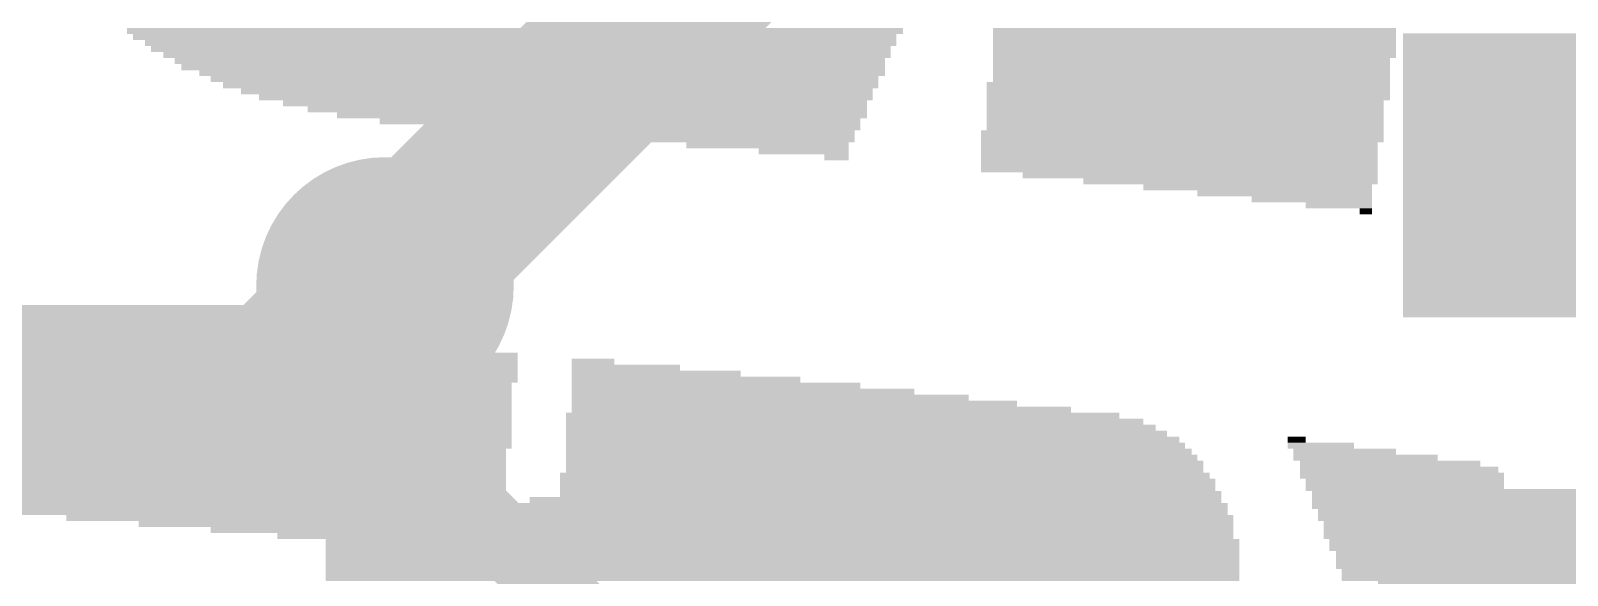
# Model space of a CAD drawing. Extents: x 0 to 53.3, y -0.3 to 28.3.
# Drawn here: x 27.34 to 32.74, y 10.53 to 12.45 of the extents above; entities that cross this region are included whole.
import ezdxf

# ---------------------------------------------------------------- set-up
doc = ezdxf.new("R2010")
doc.units = 0
for name, color, linetype in [('1', 12, 'CONTINUOUS'), ('16', 5, 'CONTINUOUS'), ('18', 110, 'CONTINUOUS'), ('200', 132, 'CONTINUOUS'), ('201', 6, 'CONTINUOUS'), ('51', 253, 'CONTINUOUS')]:
    doc.layers.add(name, color=color, linetype=linetype)

# ---------------------------------------------------------------- blocks, each defined once
blk = doc.blocks.new('RECT')
blk.add_solid([(-0.5, -0.5), (0.5, -0.5), (-0.5, 0.5), (0.5, 0.5)])
blk = doc.blocks.new('ROUNDV')
at = {"const_width": 0.5}
blk.add_lwpolyline([(0, -0.25, 1), (0, 0.25, 1), (0, -0.25)], format="xyb", dxfattribs=at)

msp = doc.modelspace()

# ---------------------------------------------------------------- linework, layer by layer
at = {"layer": '1', "const_width": 0.254}
for points in [[(28.5835, 11.0746), (28.5835, 11.5486)], [(35.814, 3.844), (28.5835, 11.0746)]]:
    msp.add_lwpolyline(points, dxfattribs=at)
at = {"layer": '1', "const_width": 0.127}
for points in [[(28.647, 11.5486, 1), (28.52, 11.5486)], [(28.6284, 11.1195, 1), (28.5385, 11.0296)], [(28.52, 11.0746, 1), (28.647, 11.0746)]]:
    msp.add_lwpolyline(points, format="xyb", dxfattribs=at)
at = {"layer": '16', "const_width": 0.6096}
for points in [[(37.2429, 20.208), (28.5835, 11.5486)], [(28.5835, 11.5486), (28.2109, 11.176)], [(28.2109, 11.176), (22.098, 11.176)]]:
    msp.add_lwpolyline(points, dxfattribs=at)
at = {"layer": '16', "const_width": 0.3048}
for points in [[(28.6912, 11.4408, 1), (28.4757, 11.6563)], [(28.4757, 11.6563, 1), (28.6912, 11.4408)], [(28.2109, 11.0236, 1), (28.2109, 11.3284)], [(28.1031, 11.2838, 1), (28.3187, 11.0682)]]:
    msp.add_lwpolyline(points, format="xyb", dxfattribs=at)

# ---------------------------------------------------------------- block references
at = {"layer": '1', "xscale": 1.075, "rotation": 180}
msp.add_blockref('RECT', (32.7034, 11.938), dxfattribs=at)
at = {"layer": '1', "yscale": 1.2, "rotation": 180}
msp.add_blockref('RECT', (32.578, 10.2329), dxfattribs=at)
at = {"layer": '18', "xscale": 0.9064, "yscale": 0.9064}
msp.add_blockref('ROUNDV', (28.5835, 11.5486), dxfattribs=at)
msp.add_blockref('ROUNDV', (28.5835, 11.5486), dxfattribs=at)
at = {"layer": '200'}
for p, xscale, yscale in [((29.1681, 10.7527), 0.2769, 0.0211), ((29.1681, 10.7738), 0.2311, 0.0211), ((29.1783, 10.795), 0.1702, 0.0213), ((29.1681, 10.7315), 0.3175, 0.0213), ((29.1681, 10.7103), 0.3175, 0.0211), ((29.1579, 10.6468), 0.4242, 0.0211), ((29.1567, 10.668), 0.381, 0.0213), ((29.1681, 10.6892), 0.3581, 0.0211), ((29.1478, 10.6045), 0.4445, 0.0213), ((29.1579, 10.6257), 0.4242, 0.0211), ((29.1363, 10.5622), 0.508, 0.0211), ((29.1363, 10.541), 0.508, 0.0213), ((29.1465, 10.5833), 0.4877, 0.0211), ((29.1351, 10.5198), 0.5512, 0.0211)]:
    msp.add_blockref('RECT', p, dxfattribs=dict(at, xscale=xscale, yscale=yscale))
at = {"layer": '201', "rotation": 180}
for p, xscale, yscale in [((29.0411, 12.446), 2.7305, 0.0213), ((31.4325, 12.446), 1.4173, 0.0213), ((29.0398, 12.4248), 2.6873, 0.0211), ((29.0614, 12.4037), 2.6441, 0.0211), ((29.0614, 12.3825), 2.6035, 0.0213), ((31.4325, 12.4248), 1.4173, 0.0211), ((31.4325, 12.4037), 1.4173, 0.0211), ((31.4325, 12.3825), 1.4173, 0.0213), ((29.083, 12.3613), 2.5603, 0.0211), ((29.0932, 12.3402), 2.4994, 0.0211), ((29.1046, 12.319), 2.4765, 0.0213), ((31.4223, 12.3402), 1.397, 0.0211), ((31.4223, 12.319), 1.397, 0.0213), ((31.4325, 12.3613), 1.4173, 0.0211), ((29.1363, 12.2978), 2.413, 0.0211), ((29.1452, 12.2767), 2.3495, 0.0211), ((31.4223, 12.2978), 1.397, 0.0211), ((31.4223, 12.2767), 1.397, 0.0211), ((29.1668, 12.2555), 2.3063, 0.0213), ((29.1884, 12.2343), 2.2225, 0.0211), ((29.2202, 12.2132), 2.159, 0.0211), ((31.4109, 12.2555), 1.4199, 0.0213), ((31.4109, 12.2343), 1.4199, 0.0211), ((31.4109, 12.2132), 1.4199, 0.0211), ((29.2519, 12.192), 2.0549, 0.0213), ((29.2951, 12.1708), 1.9685, 0.0211), ((31.3995, 12.192), 1.397, 0.0213), ((31.3995, 12.1708), 1.397, 0.0211), ((29.3472, 12.1497), 1.8644, 0.0211), ((29.4107, 12.1285), 1.6916, 0.0213), ((29.5059, 12.1073), 1.5011, 0.0211), ((31.3995, 12.1497), 1.397, 0.0211), ((31.3995, 12.1285), 1.397, 0.0213), ((31.3995, 12.1073), 1.397, 0.0211), ((29.6545, 12.0862), 1.1633, 0.0211), ((29.8018, 12.065), 0.8687, 0.0213), ((31.3893, 12.0862), 1.4173, 0.0211), ((31.3893, 12.065), 1.4173, 0.0213), ((29.9301, 12.0438), 0.5715, 0.0211), ((30.0571, 12.0227), 0.3175, 0.0211), ((30.1727, 12.0015), 0.0864, 0.0213), ((31.3792, 12.0438), 1.397, 0.0211), ((31.3792, 12.0227), 1.397, 0.0211), ((31.3792, 12.0015), 1.397, 0.0213), ((31.3792, 11.9803), 1.397, 0.0211), ((31.3792, 11.9592), 1.397, 0.0211), ((31.4528, 11.938), 1.2497, 0.0213), ((31.5595, 11.9168), 1.0363, 0.0211), ((31.6547, 11.8957), 0.8052, 0.0211), ((31.75, 11.8745), 0.6147, 0.0213), ((31.8453, 11.8533), 0.4242, 0.0211), ((31.9405, 11.8322), 0.2337, 0.0211), ((32.0358, 11.811), 0.0432, 0.0213), ((27.4104, 11.4088), 0.9119, 0.0211), ((27.2834, 11.43), 0.5309, 0.0213), ((27.653, 11.3665), 1.524, 0.0213), ((27.5374, 11.3877), 1.2065, 0.0211), ((27.9387, 11.303), 2.2225, 0.0213), ((27.8867, 11.3242), 2.0726, 0.0211), ((27.7698, 11.3453), 1.7983, 0.0211), ((27.907, 11.2395), 2.286, 0.0213), ((27.9184, 11.2607), 2.2631, 0.0211), ((27.9286, 11.2818), 2.2428, 0.0211), ((29.3154, 11.2818), 0.1499, 0.0211), ((29.431, 11.2607), 0.381, 0.0211), ((29.5377, 11.2395), 0.5944, 0.0213), ((27.8968, 11.2183), 2.3063, 0.0211), ((27.8867, 11.1972), 2.286, 0.0211), ((29.6431, 11.2183), 0.8052, 0.0211), ((29.7485, 11.1972), 1.016, 0.0211), ((27.8651, 11.1337), 2.3292, 0.0211), ((27.8765, 11.176), 2.3063, 0.0213), ((27.8765, 11.1548), 2.3063, 0.0211), ((29.8437, 11.176), 1.2065, 0.0213), ((29.939, 11.1548), 1.397, 0.0211), ((30.0241, 11.1337), 1.5672, 0.0211), ((27.8651, 11.1125), 2.3292, 0.0213), ((27.8651, 11.0913), 2.3292, 0.0211), ((30.1943, 11.0913), 1.9482, 0.0211), ((30.1193, 11.1125), 1.7577, 0.0213), ((27.8549, 11.0702), 2.3495, 0.0211), ((27.8549, 11.049), 2.3495, 0.0213), ((27.8549, 11.0278), 2.3495, 0.0211), ((30.2362, 11.0702), 2.032, 0.0211), ((30.2578, 11.049), 2.0752, 0.0213), ((30.2781, 11.0278), 2.1158, 0.0211), ((27.8448, 11.0067), 2.3698, 0.0211), ((27.8448, 10.9855), 2.3698, 0.0213), ((30.2997, 11.0067), 2.159, 0.0211), ((30.3098, 10.9855), 2.1793, 0.0213), ((31.7919, 11.0067), 0.0635, 0.0211), ((31.877, 10.9855), 0.2337, 0.0213), ((27.8346, 10.9643), 2.3495, 0.0211), ((27.8346, 10.9432), 2.3495, 0.0211), ((27.8346, 10.922), 2.3495, 0.0213), ((30.3314, 10.9432), 2.2225, 0.0211), ((30.3213, 10.9643), 2.2022, 0.0211), ((30.3416, 10.922), 2.2428, 0.0213), ((31.9608, 10.9643), 0.3607, 0.0211), ((32.0345, 10.9432), 0.508, 0.0211), ((32.1208, 10.922), 0.635, 0.0213), ((27.8346, 10.9008), 2.3495, 0.0211), ((27.8346, 10.8797), 2.3495, 0.0211), ((30.3428, 10.8797), 2.286, 0.0211), ((30.3416, 10.9008), 2.2428, 0.0211), ((32.1526, 10.9008), 0.6985, 0.0211), ((32.1628, 10.8797), 0.7188, 0.0211), ((27.8346, 10.8585), 2.3495, 0.0213), ((27.8346, 10.8373), 2.3495, 0.0211), ((27.8346, 10.8162), 2.3495, 0.0211), ((30.353, 10.8585), 2.3063, 0.0213), ((30.353, 10.8373), 2.3063, 0.0211), ((30.3632, 10.8162), 2.3266, 0.0211), ((32.1729, 10.8585), 0.6985, 0.0213), ((32.1729, 10.8373), 0.6985, 0.0211), ((32.1945, 10.8162), 0.696, 0.0211), ((27.8117, 10.7527), 2.3495, 0.0211), ((27.8232, 10.7738), 2.3724, 0.0211), ((27.8346, 10.795), 2.3495, 0.0213), ((30.3632, 10.795), 2.3266, 0.0213), ((30.3746, 10.7738), 2.3495, 0.0211), ((30.3746, 10.7527), 2.3495, 0.0211), ((32.1945, 10.795), 0.696, 0.0213), ((32.2059, 10.7738), 0.7188, 0.0211), ((32.2161, 10.7527), 0.6985, 0.0211), ((28.2245, 10.7315), 1.524, 0.0213), ((28.3515, 10.7103), 1.27, 0.0211), ((30.3848, 10.7315), 2.3698, 0.0213), ((30.3848, 10.7103), 2.3698, 0.0211), ((32.2161, 10.7315), 0.6985, 0.0213), ((32.2364, 10.7103), 0.6985, 0.0211), ((28.4785, 10.6892), 1.016, 0.0211), ((28.5953, 10.668), 0.7823, 0.0213), ((28.6804, 10.6468), 0.6121, 0.0211), ((30.3733, 10.668), 2.3927, 0.0213), ((30.3835, 10.6468), 2.413, 0.0211), ((30.3848, 10.6892), 2.3698, 0.0211), ((32.2364, 10.6892), 0.6985, 0.0211), ((32.2466, 10.668), 0.7188, 0.0213), ((32.2567, 10.6468), 0.6985, 0.0211), ((28.6804, 10.6257), 0.6121, 0.0211), ((28.6804, 10.6045), 0.6121, 0.0213), ((30.3835, 10.6257), 2.413, 0.0211), ((30.3835, 10.6045), 2.413, 0.0213), ((32.2567, 10.6257), 0.6985, 0.0211), ((32.2796, 10.6045), 0.6985, 0.0213), ((28.6804, 10.5833), 0.6121, 0.0211), ((28.6804, 10.5622), 0.6121, 0.0211), ((28.6804, 10.541), 0.6121, 0.0213), ((30.3835, 10.5833), 2.413, 0.0211), ((30.3835, 10.5622), 2.413, 0.0211), ((30.3835, 10.541), 2.413, 0.0213), ((32.2796, 10.5833), 0.6985, 0.0211), ((32.2796, 10.5622), 0.6985, 0.0211), ((32.2999, 10.541), 0.6985, 0.0213), ((28.6703, 10.5198), 0.5918, 0.0211), ((30.3835, 10.5198), 2.413, 0.0211), ((32.2999, 10.5198), 0.6985, 0.0211)]:
    msp.add_blockref('RECT', p, dxfattribs=dict(at, xscale=xscale, yscale=yscale))
at = {"layer": '51', "xscale": 0.5001, "yscale": 0.95, "rotation": 180}
msp.add_blockref('RECT', (32.9732, 11.9329), dxfattribs=at)

doc.saveas('drawing.dxf')
